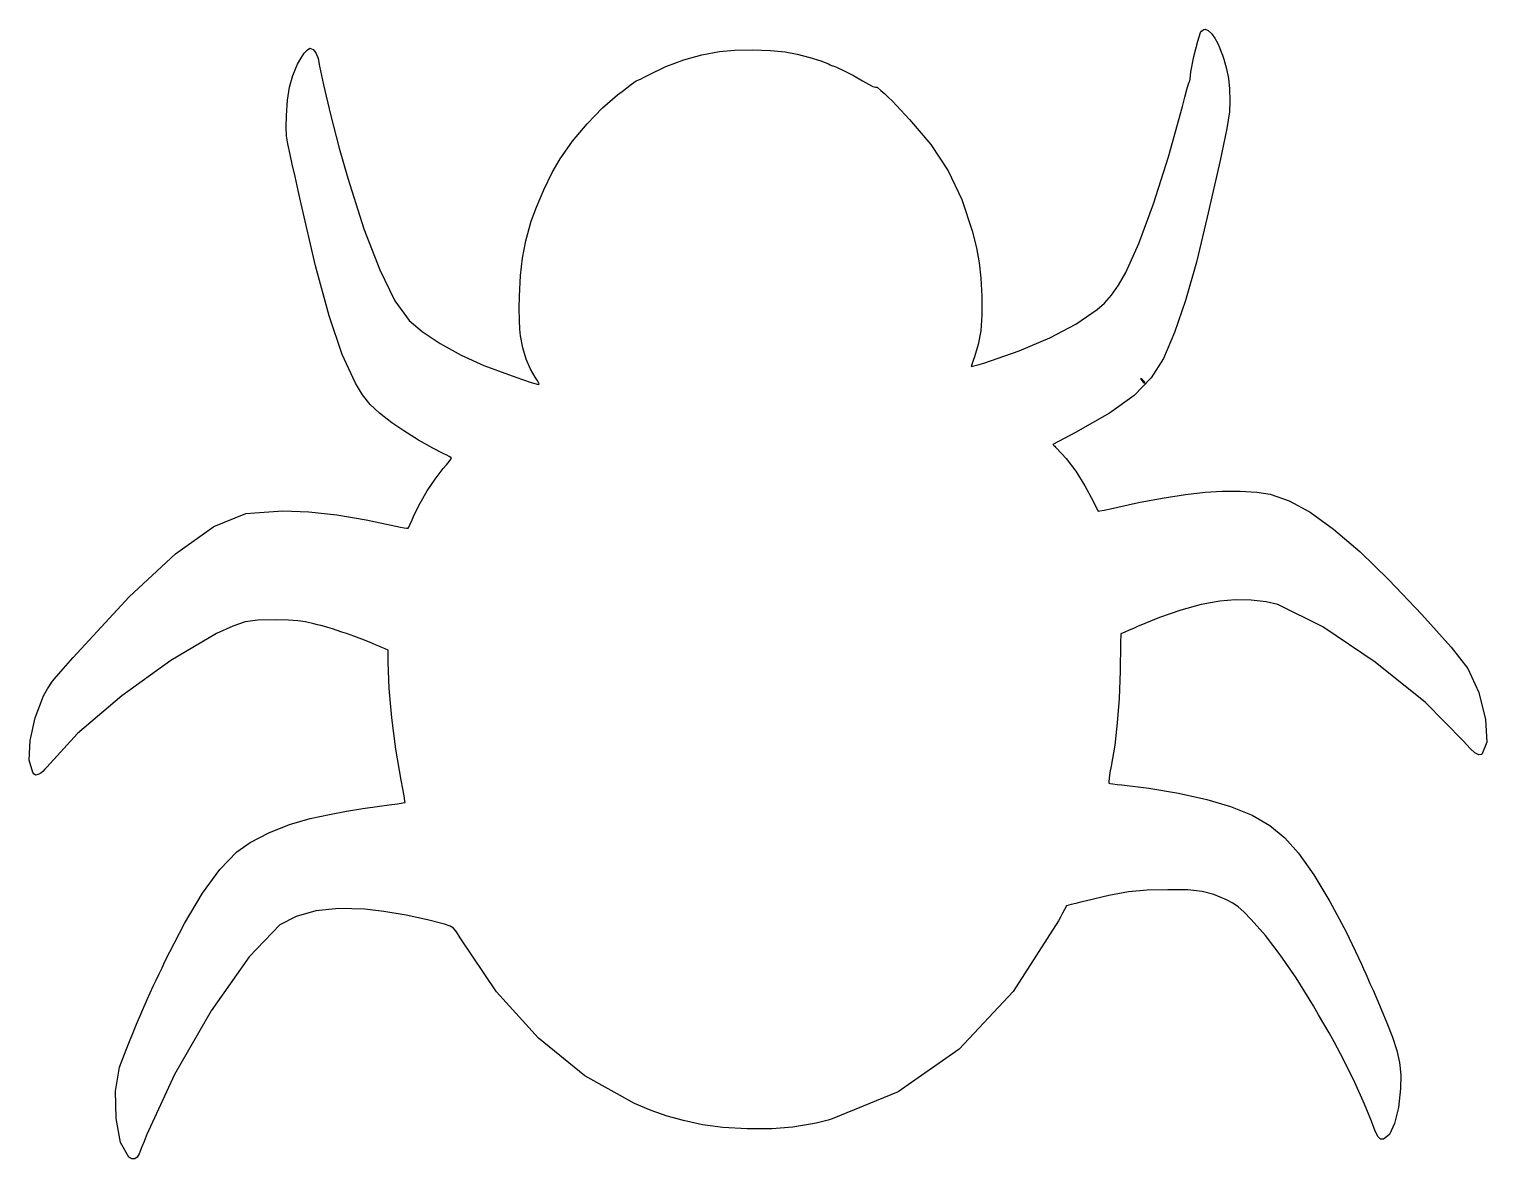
# Model space of a CAD drawing. Extents: x -35.8 to 36.3, y -24.9 to 31.
import ezdxf

# ---------------------------------------------------------------- set-up
doc = ezdxf.new("R2010")
doc.units = 0
doc.layers.add('Layer_1', color=7, linetype='CONTINUOUS')

msp = doc.modelspace()

# ---------------------------------------------------------------- linework, layer by layer
at = {"layer": 'Layer_1', "color": 7}
for points in [[(-30.83343, -24.769712), (-31.232066, -24.050158), (-31.461024, -22.861494), (-31.488795, -21.514899), (-31.283848, -20.321664), (-30.962106, -19.473642), (-30.441443, -18.197885), (-29.92659, -16.986164), (-29.622284, -16.33028), (-29.476968, -16.023363), (-29.331649, -15.716446), (-29.186333, -15.409558), (-29.041014, -15.102641), (-28.077808, -13.234132), (-27.179531, -11.729408), (-26.32498, -10.556098), (-25.492954, -9.681773), (-24.827922, -9.21938), (-23.912494, -8.752528), (-22.880557, -8.341584), (-21.866, -8.04686), (-20.9173, -7.841317), (-20.066788, -7.675738), (-19.259244, -7.540102), (-18.439453, -7.42439), (-17.954822, -7.360919), (-17.555011, -7.306901), (-17.281486, -7.268096), (-17.175712, -7.250316), (-17.184851, -7.159525), (-17.22422, -6.922204), (-17.287497, -6.574365), (-17.368357, -6.152104), (-17.635823, -4.60897), (-17.838127, -3.070068), (-17.966502, -1.61479), (-18.012179, -0.322522), (-18.012321, -0.17444), (-18.012462, -0.026358), (-18.012603, 0.121752), (-18.012744, 0.269834), (-18.168264, 0.338414), (-18.323784, 0.406966), (-18.479304, 0.475546), (-18.634824, 0.544126), (-18.940658, 0.672791), (-19.313509, 0.820365), (-19.70623, 0.968616), (-20.071676, 1.099313), (-20.300585, 1.173792), (-20.529493, 1.248298), (-20.758401, 1.322777), (-20.98731, 1.397284), (-21.162032, 1.443004), (-21.336754, 1.488724), (-21.511477, 1.534444), (-21.686199, 1.580164), (-22.091643, 1.675385), (-22.475565, 1.732112), (-22.94168, 1.760786), (-23.593702, 1.771792), (-24.447245, 1.759939), (-25.072886, 1.67595), (-25.682908, 1.470182), (-26.489596, 1.092766), (-28.755636, -0.234356), (-31.179259, -1.985827), (-33.357329, -3.845276), (-34.886705, -5.496389), (-34.979367, -5.608686), (-35.082201, -5.713249), (-35.182689, -5.798367), (-35.268306, -5.852356), (-35.366319, -5.890428), (-35.438873, -5.89325), (-35.503237, -5.855574), (-35.576674, -5.773362), (-35.753339, -5.15555), (-35.704879, -4.186511), (-35.458609, -3.060445), (-35.04184, -1.97149), (-34.853809, -1.629437), (-34.594823, -1.26029), (-34.19501, -0.773203), (-33.584498, -0.077412), (-30.802862, 2.906298), (-28.516442, 5.032532), (-26.631062, 6.379635), (-25.052543, 7.026036), (-24.59303, 7.060637), (-24.133517, 7.095237), (-23.674005, 7.129866), (-23.214492, 7.164466), (-21.937053, 7.109348), (-20.550204, 6.960194), (-19.101038, 6.723381), (-17.636646, 6.40543), (-17.410468, 6.353388), (-17.220268, 6.315881), (-17.086027, 6.296407), (-17.027723, 6.29923), (-16.993475, 6.361601), (-16.92473, 6.506352), (-16.831464, 6.711923), (-16.723654, 6.956694), (-16.437942, 7.542588), (-16.087695, 8.144794), (-15.696523, 8.725663), (-15.288038, 9.24752), (-15.131372, 9.434831), (-15.003077, 9.595134), (-14.916393, 9.711466), (-14.884556, 9.766725), (-14.914008, 9.7976), (-14.994198, 9.847553), (-15.11288, 9.90967), (-15.257806, 9.977065), (-15.800822, 10.252429), (-16.508212, 10.658095), (-17.234697, 11.10745), (-17.834997, 11.513821), (-18.438221, 11.982988), (-18.898305, 12.421702), (-19.274091, 12.894029), (-19.624416, 13.464146), (-20.278251, 14.878336), (-20.935232, 16.796096), (-21.609193, 19.262975), (-22.313966, 22.324521), (-22.458613, 22.990382), (-22.609524, 23.672463), (-22.748827, 24.290687), (-22.858649, 24.764976), (-22.976861, 25.291961), (-23.037273, 25.691873), (-23.053588, 26.110961), (-23.039505, 26.695483), (-22.989498, 27.456515), (-22.889142, 28.09392), (-22.72572, 28.66601), (-22.486516, 29.231097), (-22.329569, 29.513661), (-22.155821, 29.76358), (-21.995561, 29.942018), (-21.879075, 30.01013), (-21.718448, 29.951882), (-21.582201, 29.781953), (-21.474304, 29.507565), (-21.398724, 29.135938), (-21.211618, 28.210805), (-20.858335, 26.740159), (-20.428695, 25.082851), (-20.012519, 23.597739), (-19.208928, 21.096522), (-18.424826, 19.065072), (-17.676906, 17.542116), (-16.981859, 16.566387), (-16.33654, 16.015534), (-15.448954, 15.428509), (-14.401686, 14.854858), (-13.27732, 14.344115), (-12.562412, 14.070331), (-11.696694, 13.76), (-10.945685, 13.505802), (-10.574904, 13.400477), (-10.555334, 13.427006), (-10.580514, 13.502133), (-10.647033, 13.618663), (-10.751479, 13.769454), (-10.982939, 14.15926), (-11.191502, 14.656507), (-11.362064, 15.218964), (-11.479519, 15.804389), (-11.510891, 16.131107), (-11.528572, 16.581096), (-11.532145, 17.134466), (-11.521183, 17.771323), (-11.472126, 18.782534), (-11.372616, 19.646142), (-11.201508, 20.496035), (-10.937658, 21.466083), (-10.685806, 22.168176), (-10.31746, 23.02038), (-9.903797, 23.867978), (-9.515995, 24.556256), (-8.906056, 25.423005), (-8.184626, 26.286125), (-7.418152, 27.071979), (-6.673083, 27.706917), (-6.442661, 27.883055), (-6.212239, 28.059195), (-5.981817, 28.235333), (-5.751396, 28.41147), (-5.681599, 28.432891), (-5.542231, 28.494252), (-5.353498, 28.586118), (-5.135607, 28.699061), (-4.286987, 29.10495), (-3.404645, 29.43892), (-2.511659, 29.693324), (-1.631109, 29.860507), (-0.898216, 29.92104), (-0.007538, 29.935716), (0.881503, 29.905916), (1.609485, 29.832979), (2.201406, 29.717445), (2.823766, 29.561472), (3.373677, 29.393499), (3.748249, 29.241955), (3.829649, 29.200276), (3.899091, 29.167439), (3.949211, 29.146753), (3.972647, 29.141475), (4.147738, 29.082728), (4.520341, 28.90438), (4.983957, 28.660244), (5.432083, 28.404119), (5.724766, 28.234768), (5.935446, 28.130673), (6.076247, 28.086726), (6.159294, 28.097817), (6.341584, 27.925947), (6.523874, 27.754076), (6.706164, 27.582203), (6.888454, 27.410332), (7.105996, 27.18252), (7.323538, 26.954704), (7.54108, 26.726892), (7.758622, 26.499079), (8.8059, 25.266846), (9.659111, 23.958701), (10.334889, 22.545036), (10.849864, 20.996242), (11.06099, 20.150959), (11.199606, 19.408486), (11.282769, 18.653663), (11.327539, 17.771312), (11.330993, 16.836657), (11.273572, 16.049116), (11.150795, 15.372276), (10.958181, 14.76972), (10.891391, 14.59415), (10.840533, 14.446435), (10.810583, 14.342097), (10.806519, 14.296688), (10.863501, 14.301485), (10.99976, 14.33411), (11.19489, 14.389087), (11.428483, 14.461026), (13.176194, 15.071822), (14.683784, 15.71164), (15.962492, 16.385776), (17.023558, 17.099535), (17.392672, 17.423515), (17.733907, 17.815324), (18.073091, 18.308561), (18.43605, 18.936816), (19.091071, 20.36753), (19.816863, 22.330409), (20.551934, 24.645379), (21.234791, 27.132372), (21.354393, 27.591225), (21.461886, 27.978937), (21.545502, 28.254654), (21.59347, 28.377514), (21.600602, 28.406376), (21.607733, 28.435239), (21.614868, 28.464105), (21.622, 28.492968), (21.659996, 28.853634), (21.809935, 29.600679), (21.991836, 30.36889), (22.125716, 30.793054), (22.17692, 30.856697), (22.239016, 30.908815), (22.304168, 30.944028), (22.364541, 30.956954), (22.50367, 30.896553), (22.674366, 30.736996), (22.847667, 30.510769), (22.994613, 30.250346), (23.067939, 30.057898), (23.141265, 29.865451), (23.214592, 29.673007), (23.287918, 29.480559), (23.423097, 29.002616), (23.514111, 28.524105), (23.56606, 28.00962), (23.58404, 27.42376), (23.562072, 26.872312), (23.43004, 26.045297), (23.096047, 24.468739), (22.468195, 21.668659), (21.931224, 19.450009), (21.394379, 17.559541), (20.85164, 15.977883), (20.296984, 14.685666), (19.701437, 13.727606), (18.850644, 12.859745), (17.636897, 11.991488), (15.952489, 11.032328), (15.672453, 10.884133), (15.392417, 10.735966), (15.112381, 10.587771), (14.832346, 10.439605), (14.878724, 10.395352), (14.925102, 10.3511), (14.971481, 10.306847), (15.017859, 10.262595), (15.486171, 9.75197), (15.964735, 9.114543), (16.421474, 8.396795), (16.82431, 7.645153), (16.915244, 7.459281), (16.993089, 7.303213), (17.049571, 7.193343), (17.076419, 7.146043), (17.159843, 7.153945), (17.370372, 7.194529), (17.676207, 7.261161), (18.045547, 7.347211), (19.070976, 7.569235), (20.2333, 7.783639), (21.382664, 7.96477), (22.369212, 8.086972), (23.19821, 8.134498), (24.086529, 8.1297), (24.918076, 8.076755), (25.57676, 7.979445), (26.516232, 7.660873), (27.551311, 7.093042), (28.707907, 6.259414), (30.011923, 5.143394), (31.437614, 3.752716), (33.07341, 2.033108), (34.510573, 0.426953), (35.340372, -0.623422), (35.886139, -1.817194), (36.217504, -3.142989), (36.281752, -4.273515), (36.026155, -4.881421), (35.879495, -4.900048), (35.692878, -4.803415), (35.450243, -4.579387), (35.13554, -4.215998), (33.25653, -2.314413), (30.770034, -0.313627), (28.172282, 1.421673), (25.959507, 2.526912), (25.384207, 2.663931), (24.640298, 2.743207), (23.838775, 2.757883), (23.090634, 2.701382), (22.158444, 2.528521), (21.162426, 2.259365), (20.112605, 1.896992), (19.019008, 1.444533), (18.812425, 1.352303), (18.605842, 1.260101), (18.399258, 1.167871), (18.192675, 1.075641), (18.183173, 0.617396), (18.173671, 0.159152), (18.164168, -0.29912), (18.154666, -0.757365), (18.107017, -2.11062), (18.02106, -3.313056), (17.892443, -4.411352), (17.716809, -5.452216), (17.657859, -5.773385), (17.615973, -6.040057), (17.595021, -6.224489), (17.598871, -6.298911), (17.663069, -6.312457), (17.806421, -6.331084), (18.007704, -6.352251), (18.245699, -6.3737), (19.584801, -6.535187), (21.046955, -6.792376), (22.449039, -7.108663), (23.607929, -7.447329), (24.681751, -7.879383), (25.559, -8.379199), (26.303875, -8.990775), (26.980572, -9.758109), (27.727175, -10.825755), (28.521854, -12.143931), (29.321742, -13.637055), (30.083962, -15.229551), (30.189005, -15.468254), (30.294051, -15.706986), (30.399094, -15.94569), (30.50414, -16.184421), (30.663785, -16.525233), (30.980859, -17.269792), (31.336747, -18.134464), (31.612825, -18.835589), (31.835766, -19.501069), (31.969537, -20.097997), (32.025871, -20.700316), (32.016501, -21.38208), (31.911839, -22.324843), (31.7185, -23.111876), (31.464528, -23.659529), (31.177971, -23.884093), (31.02593, -23.876473), (30.904374, -23.767507), (30.770448, -23.492792), (30.581314, -22.987924), (30.241922, -22.152349), (29.756014, -21.080779), (29.221895, -19.982371), (28.737855, -19.066193), (28.481987, -18.621523), (28.226116, -18.176854), (27.970247, -17.732185), (27.714378, -17.287515), (26.855793, -15.914363), (26.076086, -14.772238), (25.3476, -13.822842), (24.64268, -13.027794), (24.276217, -12.658676), (23.987891, -12.404535), (23.721107, -12.220751), (23.419269, -12.062651), (22.795164, -11.797757), (22.20896, -11.643325), (21.503275, -11.571753), (20.520726, -11.555667), (19.489939, -11.581349), (18.573035, -11.668781), (17.608245, -11.840147), (16.433798, -12.117769), (16.202997, -12.176301), (15.972197, -12.234834), (15.741396, -12.293395), (15.510596, -12.351928), (15.412581, -12.53701), (15.314567, -12.722091), (15.216552, -12.907201), (15.118538, -13.092282), (12.870785, -16.589862), (10.206165, -19.43057), (7.19868, -21.549748), (3.922328, -22.882627), (3.727389, -22.935487), (3.532449, -22.988348), (3.33751, -23.041208), (3.142571, -23.094068), (2.852839, -23.141679), (2.563108, -23.18929), (2.273376, -23.236929), (1.983645, -23.28454), (0.94842, -23.369235), (-0.272883, -23.376008), (-1.481461, -23.309714), (-2.478506, -23.175235), (-3.410018, -22.967774), (-4.228634, -22.739343), (-5.014188, -22.46491), (-5.846515, -22.119442), (-8.29928, -20.748435), (-10.58993, -18.891074), (-12.660684, -16.60228), (-14.453765, -13.937001), (-14.636465, -13.631552), (-14.779663, -13.457901), (-14.954004, -13.35441), (-15.23013, -13.259386), (-16.06134, -13.040155), (-17.126188, -12.81926), (-18.228583, -12.633473), (-19.172436, -12.519625), (-20.450932, -12.485589), (-21.581673, -12.604179), (-22.556418, -12.87387), (-23.366921, -13.293111), (-24.887092, -14.87237), (-26.75462, -17.543491), (-28.575944, -20.686176), (-29.957503, -23.680159), (-30.075379, -23.989729), (-30.181534, -24.267209), (-30.264338, -24.482235), (-30.312152, -24.604493), (-30.409796, -24.767335), (-30.534939, -24.85093), (-30.678976, -24.853752), (-30.833309, -24.770779), (-30.833341, -24.77075), (-30.833374, -24.770694), (-30.833405, -24.770666), (-30.83343, -24.769712)], [(19.383083, 13.498916), (19.373268, 13.517543), (19.346539, 13.54774), (19.306978, 13.585417), (19.258668, 13.626396), (19.194468, 13.676575), (19.169802, 13.689839), (19.182858, 13.664722), (19.231829, 13.59902), (19.294646, 13.52378), (19.342288, 13.481023), (19.372515, 13.472274), (19.383087, 13.499085), (19.383087, 13.499057), (19.383086, 13.499029), (19.383085, 13.499001), (19.383083, 13.498916)], [(-2.33644, -23.206709), (-2.33644, -23.206709), (-2.33644, -23.206709), (-2.33644, -23.206709), (-2.33644, -23.206709)]]:
    msp.add_lwpolyline(points, close=True, dxfattribs=at)

doc.saveas('drawing.dxf')
